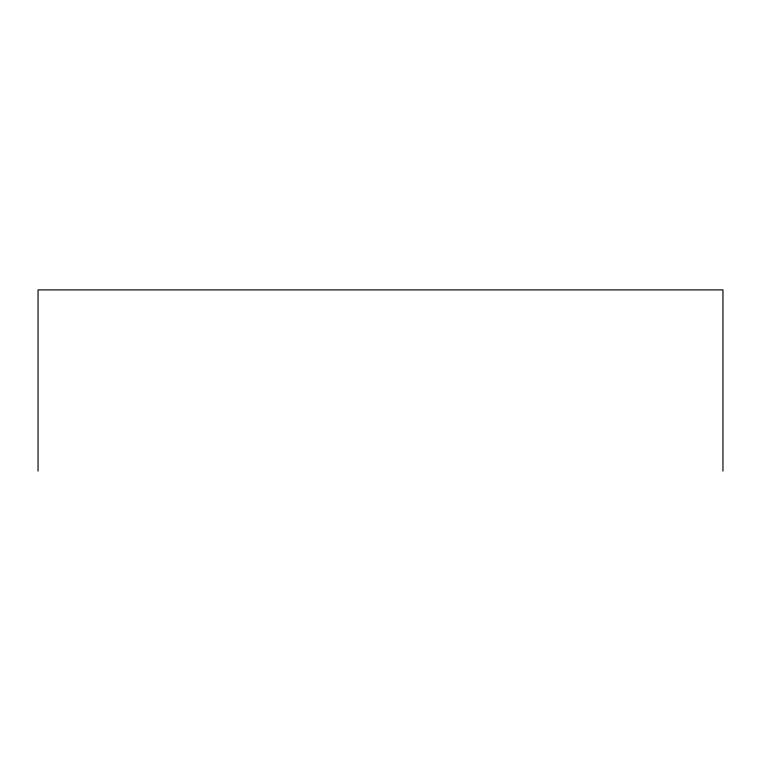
<?xml version="1.0" encoding="UTF-8"?>
<svg xmlns="http://www.w3.org/2000/svg" width="761" height="761" viewBox="0 0 761 761"><rect width="100%" height="100%" fill="white"/><g stroke="black" fill="none" stroke-linecap="round" stroke-linejoin="round"><path stroke-width="1.14" d="M722.95 471.097L722.95 289.903L38.05 289.903L38.05 471.097"/></g></svg>
